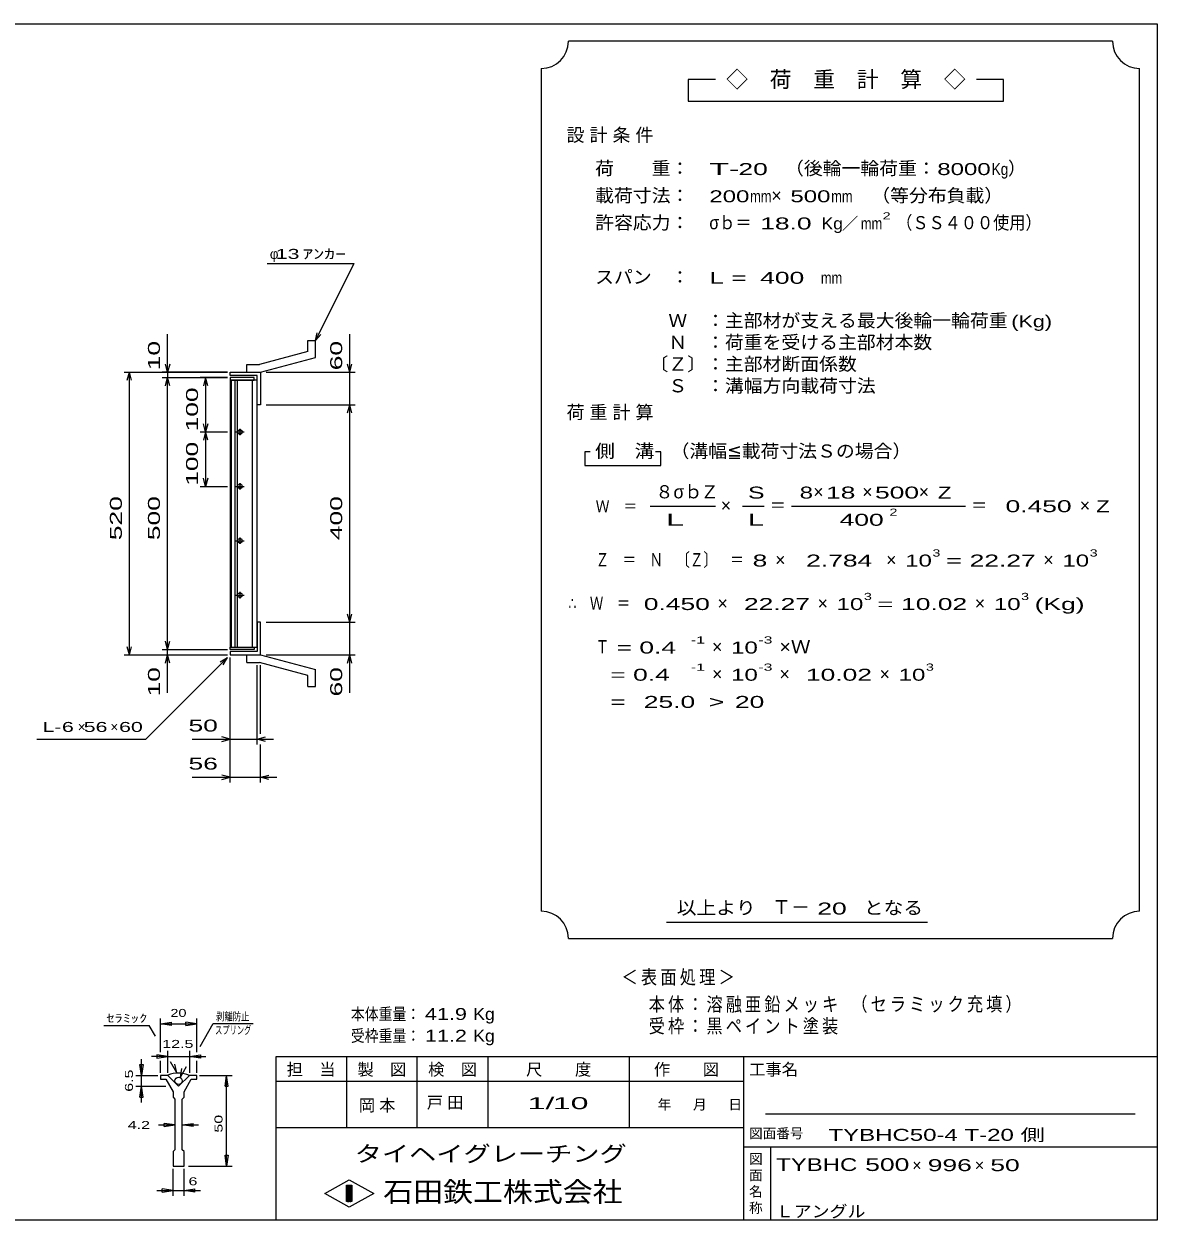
# Model space of a CAD drawing. Units: millimetres, scale not verified. Extents: x -1820 to 1724, y -1285 to 1059.
# Drawn here: x -359 to 1724, y -1141 to 1059 of the extents above; entities that cross this region are included whole.
import ezdxf
from ezdxf.enums import TextEntityAlignment as Align

# ---------------------------------------------------------------- set-up
doc = ezdxf.new("R2010")
doc.units = ezdxf.units.MM
doc.header["$LTSCALE"] = 10
for name, color, linetype, lineweight in [('0_2', 150, 'Continuous', 25), ('16', 3, 'Continuous', 25), ('19', 6, 'Continuous', 25), ('22', 2, 'Continuous', 25), ('32', 4, 'Continuous', 25)]:
    doc.layers.add(name, color=color, linetype=linetype, lineweight=lineweight)
doc.styles.add('ベクトル', font='')
doc.styles.get('ベクトル').set_extended_font_data('ベクトル')

msp = doc.modelspace()

# ---------------------------------------------------------------- linework, layer by layer
at = {"layer": '0_2'}
for p, q in [((-1736, 1059), (1724, 1059)), ((1724, 1059), (1724, -1141)), ((1724, -841), (104, -841)), ((104, -841), (104, -1141)), ((234, -841), (234, -971)), ((364, -971), (364, -841)), ((494, -841), (494, -971)), ((754, -971), (754, -841)), ((964, -841), (964, -1141)), ((964, -886), (104, -886)), ((1684, -946), (1004, -946)), ((104, -971), (964, -971)), ((964, -1006), (1724, -1006)), ((1014, -1141), (1014, -1006)), ((194, -1092), (239, -1067)), ((234, -1077), (244, -1077)), ((234, -1107), (234, -1077)), ((234, -1077), (236, -1077)), ((236, -1077), (236, -1107)), ((238, -1107), (238, -1077)), ((238, -1077), (240, -1077)), ((239, -1067), (284, -1092)), ((240, -1077), (240, -1107)), ((242, -1107), (242, -1077)), ((242, -1077), (244, -1077)), ((244, -1077), (244, -1107)), ((244, -1077), (244, -1107)), ((239, -1117), (194, -1092)), ((284, -1092), (239, -1117)), ((244, -1107), (234, -1107)), ((236, -1107), (238, -1107)), ((240, -1107), (242, -1107)), ((1724, -1141), (-1736, -1141))]:
    msp.add_line(p, q, dxfattribs=at)
at = {"layer": '16'}
for p, q in [((64, 408.5), (20, 408.5)), ((20, 408.5), (20, 404)), ((20, 404), (64, 404)), ((20, 404), (20, -87)), ((70, 404), (20, 404)), ((22, 404), (22, -87)), ((29, -87), (29, 404)), ((33, 404), (33, -87)), ((61, -87), (61, 404)), ((64, 404), (64, 408.5)), ((70, -87), (70, 404)), ((30, 308.5), (46, 308.5)), ((40, 311.5), (36, 311.5)), ((38, 314.5), (38, 302.5)), ((36, 305.5), (40, 305.5)), ((30, 208.5), (46, 208.5)), ((40, 211.5), (36, 211.5)), ((36, 205.5), (40, 205.5)), ((38, 214.5), (38, 202.5)), ((40, 111.5), (36, 111.5)), ((38, 114.5), (38, 102.5)), ((30, 108.5), (46, 108.5)), ((36, 105.5), (40, 105.5)), ((30, 8.5), (46, 8.5)), ((40, 11.5), (36, 11.5)), ((36, 5.5), (40, 5.5)), ((38, 14.5), (38, 2.5)), ((20, -87), (64, -87)), ((20, -91.5), (20, -87)), ((20, -87), (70, -87)), ((64, -87), (64, -91.5)), ((64, -91.5), (20, -91.5))]:
    msp.add_line(p, q, dxfattribs=at)
for centre, radius, start, end in [((36, 308.5), 3, 90, 270), ((38, 308.5), 4, 46.6, 133.4), ((40, 308.5), 3, 270, 90), ((38, 308.5), 4, 226.6, 313.4), ((36, 208.5), 3, 90, 270), ((38, 208.5), 4, 46.6, 133.4), ((38, 208.5), 4, 226.6, 313.4), ((40, 208.5), 3, 270, 90), ((36, 108.5), 3, 90, 270), ((38, 108.5), 4, 46.6, 133.4), ((40, 108.5), 3, 270, 90), ((38, 108.5), 4, 226.6, 313.4), ((36, 8.5), 3, 90, 270), ((38, 8.5), 4, 46.6, 133.4), ((38, 8.5), 4, 226.6, 313.4), ((40, 8.5), 3, 270, 90)]:
    msp.add_arc(centre, radius, start, end, dxfattribs=at)
at = {"layer": '19'}
for p, q in [((163, 476.5), (177, 476.5)), ((163, 456.5), (163, 476.5)), ((177, 445.5), (177, 476.5)), ((163, 456.5), (74, 432.5)), ((76, 418.5), (177, 445.5)), ((20, 412.5), (20, 418.5)), ((20, 418.5), (75, 418.5)), ((51, 432.5), (74, 432.5)), ((51, 418.5), (51, 432.5)), ((51, 418.5), (76, 418.5)), ((75, 418.5), (76, 417.5)), ((70, 412.5), (20, 412.5)), ((70, 358.5), (70, 412.5)), ((76, 417.5), (76, 358.5)), ((76, 358.5), (70, 358.5)), ((76, -41.5), (70, -41.5)), ((70, -41.5), (70, -95.5)), ((76, -100.5), (76, -41.5)), ((20, -95.5), (20, -101.5)), ((70, -95.5), (20, -95.5)), ((20, -101.5), (75, -101.5)), ((51, -101.5), (76, -101.5)), ((51, -115.5), (51, -101.5)), ((75, -101.5), (76, -100.5)), ((76, -101.5), (177, -128.5)), ((51, -115.5), (74, -115.5)), ((163, -139.5), (74, -115.5)), ((177, -159.5), (177, -128.5)), ((163, -159.5), (163, -139.5)), ((163, -159.5), (177, -159.5))]:
    msp.add_line(p, q, dxfattribs=at)
at = {"layer": '22', "color": 4}
for p, q in [((1642, 1027), (642, 1027)), ((592, 977), (592, -573)), ((1692, -573), (1692, 977)), ((912, 957), (862, 957)), ((862, 957), (862, 917)), ((1442, 957), (1392, 957)), ((1442, 917), (1442, 957)), ((862, 917), (1442, 917)), ((88, 618.5), (248, 618.5)), ((177, 476.5), (248, 618.5)), ((-95, 418.5), (-95, 488.5)), ((177, 476.5), (180, 491.1)), ((177, 476.5), (187, 487.5)), ((240, 418.5), (240, 488.5)), ((-175, 418.5), (15, 418.5)), ((-169, 403.5), (-165, 418.5)), ((-161, 403.5), (-165, 418.5)), ((-165, -101.5), (-165, 418.5)), ((15, 418.5), (-105, 418.5)), ((-95, 418.5), (-99, 433.5)), ((-91, 433.5), (-95, 418.5)), ((-95, 418.5), (-95, 408.5)), ((86, 418.5), (250, 418.5)), ((240, 418.5), (236, 433.5)), ((240, 418.5), (244, 433.5)), ((240, 358.5), (240, 418.5)), ((-105, 408.5), (15, 408.5)), ((-99, 393.5), (-95, 408.5)), ((-91, 393.5), (-95, 408.5)), ((-95, -91.5), (-95, 408.5)), ((15, 408.5), (-35, 408.5)), ((-25, 408.5), (-29, 393.5)), ((-21, 393.5), (-25, 408.5)), ((-25, 408.5), (-25, 308.5)), ((86, 358.5), (250, 358.5)), ((236, 343.5), (240, 358.5)), ((244, 343.5), (240, 358.5)), ((240, -41.5), (240, 358.5)), ((-35, 308.5), (15, 308.5)), ((-25, 308.5), (-29, 323.5)), ((-25, 308.5), (-29, 293.5)), ((-21, 323.5), (-25, 308.5)), ((-21, 293.5), (-25, 308.5)), ((-25, 308.5), (-25, 208.5)), ((682, 272), (672, 272)), ((672, 272), (672, 247)), ((812, 272), (802, 272)), ((812, 247), (812, 272)), ((672, 247), (812, 247)), ((-25, 208.5), (-29, 223.5)), ((-21, 223.5), (-25, 208.5)), ((-35, 208.5), (15, 208.5)), ((792, 172), (912, 172)), ((962, 172), (1002, 172)), ((1052, 172), (1372, 172)), ((86, -41.5), (250, -41.5)), ((240, -41.5), (236, -26.5)), ((240, -41.5), (244, -26.5)), ((240, -101.5), (240, -41.5)), ((-165, -101.5), (-169, -86.5)), ((-165, -101.5), (-161, -86.5)), ((-95, -91.5), (-99, -76.5)), ((-95, -91.5), (-91, -76.5)), ((-175, -101.5), (15, -101.5)), ((-135, -256.5), (15, -106.5)), ((-105, -91.5), (15, -91.5)), ((-105, -101.5), (15, -101.5)), ((-99, -116.5), (-95, -101.5)), ((-95, -101.5), (-95, -91.5)), ((-91, -116.5), (-95, -101.5)), ((-95, -171.5), (-95, -101.5)), ((2, -114.5), (15, -106.5)), ((7, -119.5), (15, -106.5)), ((20, -266.5), (20, -106.5)), ((20, -336.5), (20, -106.5)), ((86, -101.5), (250, -101.5)), ((236, -116.5), (240, -101.5)), ((244, -116.5), (240, -101.5)), ((240, -171.5), (240, -101.5)), ((70, -266.5), (70, -120.5)), ((76, -246.5), (76, -120.5)), ((-335, -256.5), (-135, -256.5)), ((-50, -256.5), (20, -256.5)), ((20, -256.5), (5, -252.5)), ((5, -260.5), (20, -256.5)), ((20, -256.5), (70, -256.5)), ((70, -256.5), (85, -252.5)), ((85, -260.5), (70, -256.5)), ((70, -256.5), (100, -256.5)), ((76, -336.5), (76, -266.5)), ((-50, -326.5), (20, -326.5)), ((20, -326.5), (5, -322.5)), ((5, -330.5), (20, -326.5)), ((20, -326.5), (76, -326.5)), ((76, -326.5), (91, -322.5)), ((91, -330.5), (76, -326.5)), ((76, -326.5), (106, -326.5)), ((822, -593), (1302, -593)), ((642, -623), (1642, -623))]:
    msp.add_line(p, q, dxfattribs=at)
for centre, start, end in [((592, 1027), 270, 0), ((1692, 1027), 180, 270), ((592, -623), 0, 90), ((1692, -623), 90, 180)]:
    msp.add_arc(centre, 50, start, end, dxfattribs=at)
at = {"layer": '32'}
for p, q in [((-108, -832), (-108, -770)), ((-41.33, -832), (-41.33, -770)), ((-212.33, -783), (-129, -783)), ((-117.33, -803), (-129, -783)), ((-108, -780), (-88, -777)), ((-88, -783), (-108, -780)), ((-108, -780), (-41.33, -780)), ((-88, -783), (-88, -777)), ((-41.33, -780), (-61.33, -777)), ((-61.33, -783), (-61.33, -777)), ((-61.33, -783), (-41.33, -780)), ((-35.33, -821.67), (-11, -779.67)), ((-11, -779.67), (62.34, -779.67)), ((-94.67, -870), (-94.67, -830)), ((-54.67, -830), (-54.67, -870)), ((-143, -875), (-146, -855)), ((-146, -855), (-140, -855)), ((-143, -875), (-143, -845)), ((-140, -855), (-143, -875)), ((-94.67, -840), (-124.67, -840)), ((-94.67, -840), (-114.67, -837)), ((-114.67, -837), (-114.67, -843)), ((-114.67, -843), (-94.67, -840)), ((-108, -870), (-108, -848)), ((-94.67, -840), (-54.67, -840)), ((-78, -870), (-89.67, -850)), ((-78, -870), (-81.67, -854.33)), ((-54.67, -840), (-34.67, -837)), ((-34.67, -843), (-54.67, -840)), ((-54.67, -840), (-24.67, -840)), ((-41.33, -870), (-41.33, -848)), ((-34.67, -837), (-34.67, -843)), ((-153, -875), (-113, -875)), ((-143, -895), (-143, -875)), ((-108, -875), (-108, -881.67)), ((-94.67, -875), (-108, -875)), ((-74.67, -895), (-94.67, -875)), ((-54.67, -875), (-74.67, -895)), ((-71.33, -878.33), (-60, -858.33)), ((-71.33, -878.33), (-69, -862.33)), ((-41.33, -875), (-54.67, -875)), ((-41.33, -881.67), (-41.33, -875)), ((-36.33, -875), (23.67, -875)), ((10.67, -895), (13.67, -875)), ((16.67, -895), (13.67, -875)), ((13.67, -1041.67), (13.67, -875)), ((-153, -895), (-98, -895)), ((-146, -915), (-143, -895)), ((-140, -915), (-143, -895)), ((-143, -925), (-143, -895)), ((-108, -881.67), (-98, -881.67)), ((-98, -881.67), (-84.67, -905)), ((-64.67, -905), (-51.33, -881.67)), ((-51.33, -881.67), (-41.33, -881.67)), ((10.67, -895), (16.67, -895)), ((-146, -915), (-140, -915)), ((-84.67, -905), (-84.67, -915)), ((-84.67, -915), (-81.33, -918.33)), ((-81.33, -918.33), (-81.33, -1011.67)), ((-68, -918.33), (-64.67, -915)), ((-68, -1011.67), (-68, -918.33)), ((-64.67, -915), (-64.67, -905)), ((-111.33, -966.11), (-81.33, -966.11)), ((-81.33, -966.11), (-101.33, -963.11)), ((-101.33, -969.11), (-101.33, -963.11)), ((-101.33, -969.11), (-81.33, -966.11)), ((-68, -966.11), (-48, -963.11)), ((-48, -969.11), (-68, -966.11)), ((-68, -966.11), (-38, -966.11)), ((-48, -969.11), (-48, -963.11)), ((-81.33, -1011.67), (-84.67, -1015)), ((-64.67, -1015), (-68, -1011.67)), ((-84.67, -1015), (-84.67, -1041.67)), ((-64.67, -1041.67), (-64.67, -1015)), ((13.67, -1041.67), (10.67, -1021.67)), ((10.67, -1021.67), (16.67, -1021.67)), ((16.67, -1021.67), (13.67, -1041.67)), ((-84.67, -1041.67), (-64.67, -1041.67)), ((-84.67, -1096.67), (-84.67, -1046.67)), ((-64.67, -1096.67), (-64.67, -1046.67)), ((-56.33, -1041.67), (23.67, -1041.67)), ((-114.67, -1086.67), (-84.67, -1086.67)), ((-84.67, -1086.67), (-104.67, -1083.67)), ((-104.67, -1089.67), (-104.67, -1083.67)), ((-104.67, -1089.67), (-84.67, -1086.67)), ((-84.67, -1086.67), (-64.67, -1086.67)), ((-64.67, -1086.67), (-44.67, -1083.67)), ((-44.67, -1089.67), (-64.67, -1086.67)), ((-64.67, -1086.67), (-34.67, -1086.67)), ((-44.67, -1089.67), (-44.67, -1083.67))]:
    msp.add_line(p, q, dxfattribs=at)
msp.add_circle((-74.67, -885), 6.67, dxfattribs=at)
msp.add_arc((-75, -920.68), 50, 66, 113, dxfattribs=at)

# ---------------------------------------------------------------- texts
at = {"layer": '0_2', "style": 'ベクトル'}
for s, height, p in [('担\u3000当', 21.99, (124, -864)), ('製\u3000図', 21.99, (254, -864)), ('検\u3000図', 21.99, (384, -864)), ('尺\u3000\u3000度', 21.99, (564, -864)), ('作\u3000\u3000図', 21.99, (799, -864)), ('工事名', 21.99, (974, -864)), ('年', 18.33, (806, -928.5)), ('月', 18.33, (871, -928.5)), ('日', 18.33, (936, -928.5)), ('図面番号', 18.33, (974, -981.5)), ('図', 18.33, (974, -1028.5)), ('面', 18.33, (974, -1058.5)), ('名', 18.33, (974, -1088.5)), ('称', 18.33, (974, -1118.5))]:
    msp.add_text(s, height=height, dxfattribs=at).set_placement(p, align=Align.MIDDLE_LEFT)
at = {"layer": '0_2', "color": 222, "style": 'ベクトル'}
for s, height, width, p in [('タイヘイグレーチング', 29.33, 1.25, (249, -1019)), ('石田鉄工株式会社', 36.66, 1.1, (301.5, -1089))]:
    msp.add_text(s, height=height, dxfattribs=dict(at, width=width)).set_placement(p, align=Align.MIDDLE_LEFT)
at = {"layer": '22', "style": 'ベクトル'}
for s, height, p in [('◇\u3000荷\u3000重\u3000計\u3000算\u3000◇', 29.33, (932, 957)), ('）', 24.19, (1450, 793.5)), ('×', 24.19, (1015, 743.5)), ('／', 21.99, (1144.5, 692)), ('φ', 18.33, (93, 636)), ('８', 24.19, (802, 198.5)), ('σｂ', 24.19, (835, 198.5)), ('Ｚ', 24.19, (885, 198.5)), ('×', 24.19, (1092, 198.5)), ('×', 24.19, (1182, 198.5)), ('×', 24.19, (1286, 198.5)), ('×', 24.19, (922, 173.5)), ('×', 24.19, (1582, 173.5)), ('×', 24.19, (1022, 73.5)), ('×', 24.19, (1226, 73.5)), ('×', 24.19, (1515, 73.5)), ('×', 24.19, (916, -6.5)), ('×', 24.19, (1100, -6.5)), ('×', 24.19, (1389, -6.5)), ('×', 24.19, (906, -86.5)), ('×', 24.19, (906, -136.5)), ('×', 24.19, (1030, -136.5)), ('×', 24.19, (1214, -136.5)), ('×', 18.33, (-260, -234)), ('×', 18.33, (-200, -234)), ('Ｔ－', 25.66, (1016, -565.5)), ('×', 21.99, (1274, -1040)), ('×', 21.99, (1389, -1040))]:
    msp.add_text(s, height=height, dxfattribs=at).set_placement(p, align=Align.MIDDLE_LEFT)
for s, height, width, p in [('荷\u3000\u3000重：\u3000', 24.19, 1.05, (691, 793.5)), ('T-', 21.99, 2, (901, 792)), (' 20 ', 21.99, 1.65, (941, 792)), ('（後輪一輪荷重：', 24.19, 1.05, (1040, 793.5)), ('8000', 21.99, 1.5, (1320, 792)), ('Kg', 21.99, 0.85, (1420, 792)), ('載荷寸法：\u3000', 24.19, 1.05, (691, 743.5)), ('200', 21.99, 1.5, (901, 742)), ('mm', 21.99, 0.8, (976, 742)), ('500', 21.99, 1.5, (1050, 742)), ('mm', 21.99, 0.8, (1125, 742)), ('\u3000（等分布負載）', 24.19, 1.05, (1164, 743.5)), ('許容応力：\u3000', 24.19, 1.05, (691, 693.5)), ('σｂ＝', 24.19, 0.9, (901, 693.5)), ('2', 13.2, 1.5, (1219.5, 706)), ('（ＳＳ４００使用）', 24.19, 0.9, (1244.5, 693.5)), (' 18.0', 21.99, 1.65, (981, 692)), ('Kg', 21.99, 1.1, (1107, 692)), ('mm', 21.99, 0.8, (1179.5, 692)), (' 13 ', 18.33, 1.6, (93, 636)), ('ｱﾝｶｰ', 18.33, 1.6, (153, 636)), ('スパン\u3000：\u3000', 24.19, 1.05, (691, 593.5)), ('L = ', 21.99, 1.65, (901, 592)), (' 400 ', 21.99, 1.65, (981, 592)), ('mm', 21.99, 0.8, (1106, 592)), ('\u3000Ｗ\u3000：主部材が支える最大後輪一輪荷重', 24.19, 1.05, (791, 513.5)), ('(Kg)', 21.99, 1.35, (1456, 512)), ('\u3000Ｎ\u3000：荷重を受ける主部材本数', 24.19, 1.05, (791, 473.5)), ('〔Ｚ〕：主部材断面係数', 24.19, 1.05, (791, 433.5)), ('\u3000Ｓ\u3000：溝幅方向載荷寸法', 24.19, 1.05, (791, 393.5)), ('側\u3000溝', 24.19, 1.1, (691, 273.5)), ('\u3000（溝幅≦載荷寸法Ｓの場合）', 24.19, 1.05, (795, 273.5)), ('S', 21.99, 1.55, (972, 197)), ('8', 21.99, 1.5, (1067, 197)), (' 18 ', 21.99, 1.65, (1102, 197)), (' 500 ', 21.99, 1.65, (1192, 197)), ('Z', 21.99, 1.4, (1321, 197)), ('Ｗ\u3000＝', 21.99, 0.85, (692, 172)), ('＝', 24.19, 0.9, (1012, 173.5)), ('＝', 24.19, 0.9, (1382, 173.5)), (' 0.450', 21.99, 1.65, (1432, 172)), ('Z', 21.99, 1.4, (1612, 172)), ('L', 21.99, 1.8, (972, 147)), (' 400 ', 21.99, 1.65, (1127, 147)), ('2', 13.2, 1.5, (1232, 161)), ('Ｚ\u3000＝\u3000Ｎ\u3000〔Ｚ〕\u3000＝', 24.19, 0.75, (692, 73.5)), ('3', 13.2, 1.5, (1311, 86)), ('3', 13.2, 1.5, (1600, 86)), (' 8 ', 21.99, 1.65, (967, 72)), ('  2.784', 21.99, 1.65, (1052, 72)), ('10', 21.99, 1.5, (1261, 72)), ('=', 21.99, 1.7, (1336, 72)), (' 22.27', 21.99, 1.65, (1366, 72)), ('10', 21.99, 1.5, (1550, 72)), ('∴\u3000Ｗ\u3000＝', 24.19, 0.75, (642, -6.5)), (' 0.450', 21.99, 1.65, (767, -8)), (' 22.27', 21.99, 1.65, (951, -8)), ('10', 21.99, 1.5, (1135, -8)), ('3', 13.2, 1.5, (1185, 6)), (' 10.02', 21.99, 1.65, (1240, -8)), ('10', 21.99, 1.5, (1424, -8)), ('3', 13.2, 1.5, (1474, 6)), ('(Kg)', 21.99, 1.65, (1499, -8)), ('=', 21.99, 1.7, (1210, -8)), ('Ｔ', 24.19, 0.75, (692, -86.5)), (' = 0.4', 21.99, 1.65, (717, -88)), ('-1', 13.2, 1.65, (867, -74)), ('10', 21.99, 1.5, (941, -88)), ('-3', 13.2, 1.65, (991, -74)), ('×Ｗ', 24.19, 1.1, (1030, -86.5)), ('  = 0.4', 21.99, 1.65, (692, -138)), ('-1', 13.2, 1.65, (867, -124)), ('10', 21.99, 1.5, (941, -138)), ('-3', 13.2, 1.65, (991, -124)), (' 10.02', 21.99, 1.65, (1065, -138)), ('10', 21.99, 1.5, (1249, -138)), ('3', 13.2, 1.5, (1299, -124)), ('  =', 21.99, 1.65, (692, -188)), (' 25.0', 21.99, 1.65, (767, -188)), ('>', 21.99, 1.7, (899.5, -188)), (' 20 ', 21.99, 1.65, (934.5, -188)), ('L-', 18.33, 1.6, (-325, -234)), (' 6 ', 18.33, 1.6, (-300, -234)), (' 56 ', 18.33, 1.6, (-260, -234)), (' 60 ', 18.33, 1.6, (-195, -234)), (' 50 ', 21.99, 1.65, (-70, -231.5)), (' 56 ', 21.99, 1.65, (-70, -301.5)), ('以上より\u3000', 24.19, 1.1, (841, -566.5)), (' 20 ', 21.99, 1.65, (1086, -568)), ('となる', 24.19, 1.1, (1185, -566.5)), ('本体重量：', 21.99, 0.85, (242, -762)), (' 41.9', 21.99, 1.35, (367, -762)), ('Kg', 21.99, 1.1, (467, -762)), ('受枠重量：', 21.99, 0.85, (242, -802)), (' 11.2', 21.99, 1.35, (367, -802)), ('Kg', 21.99, 1.1, (467, -802)), ('1/', 21.99, 2, (567, -926)), (' 10 ', 21.99, 2, (597, -926)), ('TYBHC50-4 T-20 側', 21.99, 1.5, (1120, -984.27)), ('TYBHC', 23.46, 1.4, (1024, -1039)), (' 500 ', 23.46, 1.55, (1174, -1039)), (' 996 ', 21.99, 1.65, (1289, -1040)), (' 50 ', 21.99, 1.65, (1404, -1040)), ('Ｌアングル', 21.99, 1.1, (1023, -1125))]:
    msp.add_text(s, height=height, dxfattribs=dict(at, width=width)).set_placement(p, align=Align.MIDDLE_LEFT)
at = {"layer": '22', "style": 'ベクトル', "width": 1.65}
for s, p in [(' 10 ', (-120, 408.5)), (' 60 ', (215, 408.5)), (' 100 ', (-50, 296)), (' 100 ', (-50, 196)), (' 520 ', (-190, 96)), (' 500 ', (-120, 96)), (' 400 ', (215, 96)), (' 10 ', (-120, -191.5)), (' 60 ', (215, -191.5))]:
    msp.add_text(s, height=21.99, rotation=90, dxfattribs=at).set_placement(p, align=Align.MIDDLE_LEFT)
at = {"layer": '22', "attachment_point": 4, "style": 'ベクトル'}
for s, insert, char_height in [('\\T1.28;設計条件', (638.5, 853.5), 24.19), ('\\T1.28;荷重計算', (638.5, 343.5), 24.19), ('\\T1.5;\\W2;\\~L\\~', (797, 147), 21.99), ('\\T1.2;\\W0.85;＜表面処理＞', (739.5, -695.5), 25.66), ('\\T1.19;\\W0.85;本体：溶融亜鉛メッキ', (789.5, -745.5), 25.66), ('\\T1.19;\\W0.85;（セラミック充填）', (1162, -745.5), 25.66), ('\\T1.19;\\W0.85;受枠：黒ペイント塗装', (789.5, -785.5), 25.66), ('\\T1.25;岡本\u3000', (256.5, -931), 21.99), ('\\T1.25;戸田\u3000', (381.5, -926), 21.99)]:
    msp.add_mtext(s, dxfattribs=dict(at, insert=insert, char_height=char_height))
at = {"layer": '32', "color": 2, "style": 'ベクトル'}
for s, width, p in [('ｾﾗﾐｯｸ', 1.5, (-207.33, -770)), ('20', 1.35, (-89.67, -760)), ('剥離防止', 0.75, (-6, -766.67)), ('スプリング', 0.65, (-7.66, -791.67)), ('12.5', 1.5, (-104.67, -817)), (' 4.2 ', 1.5, (-176.33, -966.11)), (' 6 ', 1.5, (-64.67, -1069.67))]:
    msp.add_text(s, height=14.66, dxfattribs=dict(at, width=width)).set_placement(p, align=Align.MIDDLE_LEFT)
at = {"layer": '32', "color": 2, "style": 'ベクトル', "width": 1.5}
for s, p in [('6.5', (-166, -905)), (' 50 ', (-1.33, -988.33))]:
    msp.add_text(s, height=14.66, rotation=90, dxfattribs=at).set_placement(p, align=Align.MIDDLE_LEFT)

doc.saveas('drawing.dxf')
